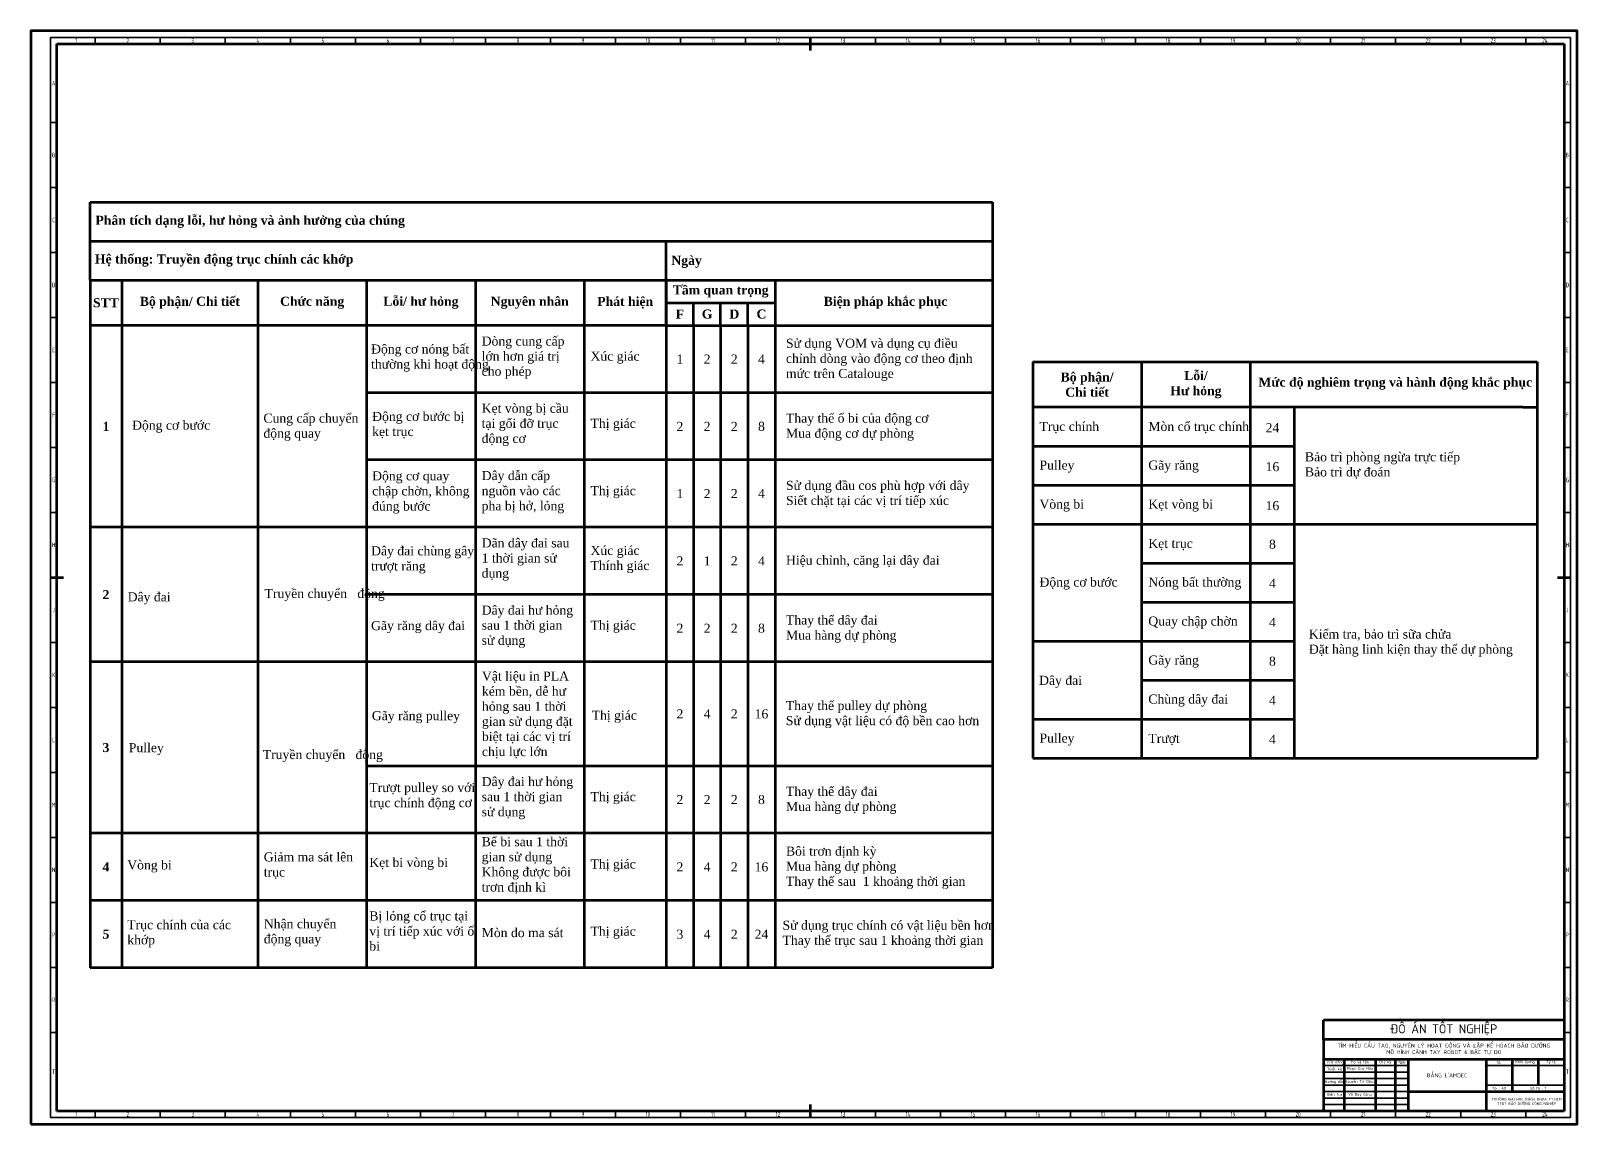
# Model space of a CAD drawing. Header units: millimetres. Extents: x -253 to 12701, y 1223 to 2077.
# Drawn here: x 11512 to 12701, y 1223 to 2064 of the extents above; entities that cross this region are included whole.
import ezdxf

# ---------------------------------------------------------------- set-up
doc = ezdxf.new("R2010")
doc.units = ezdxf.units.MM
for name, color, linetype, lineweight in [('0.7mm', 7, 'Continuous', 70), ('Chu', 241, 'Continuous', 35), ('d', 7, 'Continuous', 35), ('Net 0.35', 20, 'Continuous', 35), ('Net 0.7', 7, 'Continuous', 70)]:
    doc.layers.add(name, color=color, linetype=linetype, lineweight=lineweight)
doc.styles.add('SLDTEXTSTYLE1', font='TXT', dxfattribs={"width": 0.7})
doc.styles.get("Standard").update_dxf_attribs({"font": 'arial.ttf'})

msp = doc.modelspace()

# ---------------------------------------------------------------- linework, layer by layer
at = {"layer": '0.7mm'}
for p, q in [((11557.8, 1932.6), (12251.8, 1932.6)), ((11557.8, 1902.6), (11557.8, 1932.6)), ((12251.8, 1932.6), (12251.8, 1902.6)), ((11557.8, 1902.6), (12251.8, 1902.6)), ((11557.8, 1872.6), (11557.8, 1902.6)), ((12000.9, 1889.1), (12000.9, 1902.6)), ((12251.8, 1902.6), (12251.8, 1872.6)), ((12000.9, 1872.6), (12000.9, 1889.1)), ((11557.8, 1872.6), (11557.8, 1343.6)), ((11557.8, 1872.6), (11557.8, 1837.8)), ((11557.8, 1872.6), (12000.9, 1872.6)), ((11582.2, 1872.6), (11582.2, 1343.6)), ((11686.8, 1872.6), (11686.8, 1343.6)), ((11770.4, 1872.6), (11770.4, 1343.6)), ((11854.1, 1872.6), (11854.1, 1343.6)), ((11937.7, 1872.6), (11937.7, 1343.6)), ((12000.9, 1872.6), (12000.9, 1343.6)), ((12000.9, 1872.6), (12084.6, 1872.6)), ((12000.9, 1837.8), (12000.9, 1872.6)), ((12084.6, 1872.6), (12084.6, 1343.6)), ((12084.6, 1872.6), (12251.8, 1872.6)), ((12251.8, 1872.6), (12251.8, 1343.6)), ((12000.9, 1855.2), (12084.6, 1855.2)), ((12021.8, 1837.8), (12021.8, 1855.2)), ((12042.7, 1837.8), (12042.7, 1855.2)), ((12063.7, 1837.8), (12063.7, 1855.2)), ((12000.9, 1837.8), (11557.8, 1837.8)), ((12000.9, 1837.8), (12251.8, 1837.8)), ((12021.8, 1837.8), (12021.8, 1343.6)), ((12042.7, 1837.8), (12042.7, 1343.6)), ((12063.7, 1837.8), (12063.7, 1343.6)), ((12282.7, 1809.7), (12282.7, 1504.8)), ((12282.7, 1809.7), (12670.7, 1809.7)), ((12366.4, 1809.7), (12366.4, 1504.8)), ((12450, 1809.7), (12450, 1504.8)), ((12670.7, 1809.7), (12670.7, 1504.8)), ((12251.8, 1786), (11770.4, 1786)), ((12659.5, 1774.8), (12282.7, 1774.8)), ((12282.7, 1774.8), (12282.7, 1744.8)), ((12483.7, 1774.8), (12483.7, 1504.8)), ((12659.5, 1774.8), (12670.7, 1774.8)), ((12282.7, 1744.8), (12483.7, 1744.8)), ((12251.8, 1734.3), (11770.4, 1734.3)), ((12282.7, 1714.8), (12483.7, 1714.8)), ((12251.8, 1682.5), (11557.8, 1682.5)), ((12282.7, 1684.8), (12670.7, 1684.8)), ((12366.4, 1654.8), (12483.7, 1654.8)), ((12251.8, 1630.7), (11770.4, 1630.7)), ((12366.4, 1624.8), (12483.7, 1624.8)), ((12282.7, 1594.8), (12483.7, 1594.8)), ((12251.8, 1579), (11557.8, 1579)), ((12366.4, 1564.8), (12483.7, 1564.8)), ((12282.7, 1534.8), (12483.7, 1534.8)), ((12251.8, 1498.8), (11770.4, 1498.8)), ((12282.7, 1504.8), (12670.7, 1504.8)), ((12251.8, 1447.1), (11557.8, 1447.1)), ((12251.8, 1395.3), (11557.8, 1395.3)), ((12251.8, 1343.6), (11557.8, 1343.6))]:
    msp.add_line(p, q, dxfattribs=at)
at = {"layer": 'd'}
msp.add_line((12691.3, 1233.4), (12691.3, 1345.4), dxfattribs=at)
at = {"layer": 'Net 0.35', "linetype": 'Continuous', "lineweight": 35}
for p, q in [((11527.3, 1228.4), (11527.3, 2059.4)), ((11527.3, 2059.4), (12696.3, 2059.4)), ((11561.8, 2059.4), (11561.8, 2054.4)), ((11611.8, 2059.4), (11611.8, 2054.4)), ((11661.8, 2059.4), (11661.8, 2054.4)), ((11711.8, 2059.4), (11711.8, 2054.4)), ((11761.8, 2059.4), (11761.8, 2054.4)), ((11811.8, 2059.4), (11811.8, 2054.4)), ((11861.8, 2059.4), (11861.8, 2054.4)), ((11911.8, 2059.4), (11911.8, 2054.4)), ((11961.8, 2059.4), (11961.8, 2054.4)), ((12011.8, 2059.4), (12011.8, 2054.4)), ((12061.8, 2059.4), (12061.8, 2054.4)), ((12161.8, 2059.4), (12161.8, 2054.4)), ((12211.8, 2059.4), (12211.8, 2054.4)), ((12261.8, 2059.4), (12261.8, 2054.4)), ((12311.8, 2059.4), (12311.8, 2054.4)), ((12361.8, 2059.4), (12361.8, 2054.4)), ((12411.8, 2059.4), (12411.8, 2054.4)), ((12461.8, 2059.4), (12461.8, 2054.4)), ((12511.8, 2059.4), (12511.8, 2054.4)), ((12561.8, 2059.4), (12561.8, 2054.4)), ((12611.8, 2059.4), (12611.8, 2054.4)), ((12661.8, 2059.4), (12661.8, 2054.4)), ((12696.3, 2059.4), (12696.3, 1228.4)), ((11532.3, 1993.9), (11527.3, 1993.9)), ((12696.3, 1993.9), (12691.3, 1993.9)), ((11532.3, 1943.9), (11527.3, 1943.9)), ((12696.3, 1943.9), (12691.3, 1943.9)), ((11532.3, 1893.9), (11527.3, 1893.9)), ((12696.3, 1893.9), (12691.3, 1893.9)), ((11532.3, 1843.9), (11527.3, 1843.9)), ((12696.3, 1843.9), (12691.3, 1843.9)), ((11532.3, 1793.9), (11527.3, 1793.9)), ((12696.3, 1793.9), (12691.3, 1793.9)), ((11532.3, 1743.9), (11527.3, 1743.9)), ((12696.3, 1743.9), (12691.3, 1743.9)), ((11532.3, 1693.9), (11527.3, 1693.9)), ((12696.3, 1693.9), (12691.3, 1693.9)), ((11532.3, 1593.9), (11527.3, 1593.9)), ((12696.3, 1593.9), (12691.3, 1593.9)), ((11532.3, 1543.9), (11527.3, 1543.9)), ((12696.3, 1543.9), (12691.3, 1543.9)), ((11532.3, 1493.9), (11527.3, 1493.9)), ((12696.3, 1493.9), (12691.3, 1493.9)), ((11532.3, 1443.9), (11527.3, 1443.9)), ((12696.3, 1443.9), (12691.3, 1443.9)), ((11532.3, 1393.9), (11527.3, 1393.9)), ((12696.3, 1393.9), (12691.3, 1393.9)), ((11532.3, 1343.9), (11527.3, 1343.9)), ((12696.3, 1343.9), (12691.3, 1343.9)), ((11532.3, 1293.9), (11527.3, 1293.9)), ((12696.3, 1293.9), (12691.3, 1293.9)), ((12696.3, 1228.4), (11527.3, 1228.4)), ((11561.8, 1233.4), (11561.8, 1228.4)), ((11611.8, 1233.4), (11611.8, 1228.4)), ((11661.8, 1233.4), (11661.8, 1228.4)), ((11711.8, 1233.4), (11711.8, 1228.4)), ((11761.8, 1233.4), (11761.8, 1228.4)), ((11811.8, 1233.4), (11811.8, 1228.4)), ((11861.8, 1233.4), (11861.8, 1228.4)), ((11911.8, 1233.4), (11911.8, 1228.4)), ((11961.8, 1233.4), (11961.8, 1228.4)), ((12011.8, 1233.4), (12011.8, 1228.4)), ((12061.8, 1233.4), (12061.8, 1228.4)), ((12161.8, 1233.4), (12161.8, 1228.4)), ((12211.8, 1233.4), (12211.8, 1228.4)), ((12261.8, 1233.4), (12261.8, 1228.4)), ((12311.8, 1233.4), (12311.8, 1228.4)), ((12361.8, 1233.4), (12361.8, 1228.4)), ((12411.8, 1233.4), (12411.8, 1228.4)), ((12461.8, 1233.4), (12461.8, 1228.4)), ((12511.8, 1233.4), (12511.8, 1228.4)), ((12561.8, 1233.4), (12561.8, 1228.4)), ((12611.8, 1233.4), (12611.8, 1228.4)), ((12661.8, 1233.4), (12661.8, 1228.4))]:
    msp.add_line(p, q, dxfattribs=at)
at = {"layer": 'Net 0.35'}
for p, q in [((12506.3, 1268.4), (12571.3, 1268.4)), ((12506.3, 1263.4), (12571.3, 1263.4)), ((12631.3, 1268.4), (12691.3, 1268.4)), ((12506.3, 1258.4), (12571.3, 1258.4)), ((12506.3, 1253.4), (12571.3, 1253.4)), ((12631.3, 1253.4), (12691.3, 1253.4)), ((12571.3, 1248.4), (12506.3, 1248.4)), ((12506.3, 1243.4), (12571.3, 1243.4)), ((12506.3, 1238.4), (12571.3, 1238.4))]:
    msp.add_line(p, q, dxfattribs=at)
at = {"layer": 'Net 0.7', "linetype": 'Continuous', "lineweight": 70}
for p, q in [((12111.8, 2049.4), (12111.8, 2059.4)), ((11532.3, 1233.4), (11532.3, 2054.4)), ((11532.3, 2054.4), (12691.3, 2054.4)), ((12691.3, 2054.4), (12691.3, 1233.4)), ((11527.3, 1643.9), (11537.3, 1643.9)), ((12686.3, 1643.9), (12696.3, 1643.9)), ((12111.8, 1228.4), (12111.8, 1238.4)), ((12691.3, 1233.4), (11532.3, 1233.4))]:
    msp.add_line(p, q, dxfattribs=at)
at = {"layer": 'Net 0.7'}
for p, q in [((12506.3, 1288.4), (12506.3, 1303.4)), ((12691.3, 1303.4), (12506.3, 1303.4)), ((12506.3, 1288.4), (12506.3, 1233.4)), ((12691.3, 1288.4), (12506.3, 1288.4)), ((12506.3, 1273.4), (12691.3, 1273.4)), ((12522.3, 1273.4), (12522.3, 1233.4)), ((12546.3, 1273.4), (12546.3, 1233.4)), ((12561.3, 1273.4), (12561.3, 1233.4)), ((12571.3, 1273.4), (12571.3, 1233.4)), ((12631.3, 1273.4), (12631.3, 1233.4)), ((12651.3, 1273.4), (12651.3, 1248.4)), ((12671.3, 1273.4), (12671.3, 1253.4)), ((12571.3, 1248.4), (12691.3, 1248.4))]:
    msp.add_line(p, q, dxfattribs=at)
msp.add_lwpolyline([(11512.3, 1223.4), (12701.3, 1223.4), (12701.3, 2064.4), (11512.3, 2064.4)], close=True, dxfattribs=at)

# ---------------------------------------------------------------- texts
at = {"layer": '0.7mm', "attachment_point": 5}
for s, width, gutter_width, insert, char_height in [('\\pxql;{\\fTimes New Roman|b1|i0|c0|p18;Phân tích dạng lỗi, hư hỏng và ảnh hưởng của chúng}', 273.609, 11.6, (11698.7, 1917.5), 7), ('\\pxql;{\\fTimes New Roman|b1|i0|c0|p18;Hệ thống: Truyền động trục chính các khớp}', 208.9, 11.6, (11665.9, 1887.7), 7), ('\\pxql;{\\fTimes New Roman|b1|i0|c0|p18;Ngày}', 208.9, 11.6, (12109.2, 1886.7), 7), ('{\\fTimes New Roman|b1|i0|c0|p18;Tầm quan trọng}', 87.821, 13.9, (12042.7, 1863.9), 6.97), ('{\\fTimes New Roman|b1|i0|c0|p18;STT}', 87.821, 13.9, (11570, 1855.2), 6.97), ('{\\fTimes New Roman|b1|i0|c0|p18;Bộ phận/ Chi tiết}', 87.821, 13.9, (11634.5, 1855.2), 6.97), ('{\\fTimes New Roman|b1|i0|c0|p18;Chức năng}', 87.821, 13.9, (11728.6, 1855.2), 6.97), ('{\\fTimes New Roman|b1|i0|c0|p18;Lỗi/ hư hỏng}', 87.821, 13.9, (11812.2, 1855.2), 6.97), ('{\\fTimes New Roman|b1|i0|c0|p18;Nguyên nhân}', 87.821, 13.9, (11895.9, 1855.2), 6.97), ('{\\fTimes New Roman|b1|i0|c0|p18;Phát hiện}', 87.821, 13.9, (11969.3, 1855.2), 6.97), ('{\\fTimes New Roman|b1|i0|c0|p18; Biện pháp khắc phục}', 113.709, 13.9, (12168.2, 1855.2), 6.97), ('{\\fTimes New Roman|b1|i0|c0|p18;F}', 87.821, 13.9, (12011.4, 1846.5), 6.97), ('{\\fTimes New Roman|b1|i0|c0|p18;G}', 87.821, 13.9, (12032.3, 1846.5), 6.97), ('{\\fTimes New Roman|b1|i0|c0|p18;D}', 87.821, 13.9, (12053.2, 1846.5), 6.97), ('{\\fTimes New Roman|b1|i0|c0|p18;C}', 87.821, 13.9, (12074.1, 1846.5), 6.97), ('\\pxql;{\\fTimes New Roman|b0|i0|c0|p18;Động cơ nóng bất\\Pthường khi hoạt động}', 87.821, 13.9, (11817.8, 1812.7), 6.97), ('\\pxql;{\\fTimes New Roman|b0|i0|c0|p18;Dòng cung cấp  lớn hơn giá trị cho phép}', 72.527, 13.9, (11895.2, 1813), 6.97), ('\\pxql;{\\fTimes New Roman|b0|i0|c0|p18;Sử dụng VOM và dụng cụ điều chỉnh dòng vào động cơ theo định mức trên Catalouge}', 154.931, 13.9, (12170.4, 1811.3), 6.9696), ('\\pxql;{\\fTimes New Roman|b0|i0|c0|p18;Xúc giác}', 72.527, 13.9, (11978.9, 1813), 6.97), ('\\pxqc;{\\fTimes New Roman|b0|i0|c0|p18;1}', 72.527, 13.9, (12011.4, 1811.9), 6.97), ('\\pxqc;{\\fTimes New Roman|b0|i0|c0|p18;2}', 72.527, 13.9, (12032.3, 1811.9), 6.97), ('\\pxqc;{\\fTimes New Roman|b0|i0|c0|p18;2}', 72.527, 13.9, (12053.2, 1811.9), 6.97), ('\\pxqc;{\\fTimes New Roman|b0|i0|c0|p18;4}', 88.536, 13.9, (12074.1, 1811.9), 6.97), ('{\\fTimes New Roman|b1|i0|c0|p18;Bộ phận/\\PChi tiết}', 87.821, 13.9, (12324.5, 1792.2), 6.97), ('{\\fTimes New Roman|b1|i0|c0|p18;Lỗi/\\PHư hỏng}', 87.821, 13.9, (12408.2, 1792.2), 6.97), ('{\\fTimes New Roman|b1|i0|c0|p18;Mức độ nghiêm trọng và hành động khắc phục}', 206.309, 13.9, (12561.5, 1793), 6.97), ('\\pxql;{\\fTimes New Roman|b0|i0|c0|p18;Động cơ bước bị kẹt trục}', 78.764, 13.9, (11814.1, 1761.1), 6.97), ('\\pxql;{\\fTimes New Roman|b0|i0|c0|p18;Kẹt vòng bị cầu tại gối đỡ trục động cơ}', 72.527, 13.9, (11895.2, 1761.3), 6.97), ('{\\fTimes New Roman|b1|i0|c0|p18;1}', 87.821, 13.9, (11570, 1760.1), 6.97), ('\\pxql;{\\fTimes New Roman|b0|i0|c0|p18;Động cơ bước}', 87.821, 13.9, (11634, 1759.9), 6.97), ('\\pxql;{\\fTimes New Roman|b0|i0|c0|p18;Cung cấp chuyển\\Pđộng quay}', 87.821, 13.9, (11735, 1759.5), 6.97), ('\\pxql;{\\fTimes New Roman|b0|i0|c0|p18;Thị giác}', 72.527, 13.9, (11978.9, 1761.3), 6.97), ('\\pxqc;{\\fTimes New Roman|b0|i0|c0|p18;2}', 72.527, 13.9, (12011.4, 1760.1), 6.97), ('\\pxqc;{\\fTimes New Roman|b0|i0|c0|p18;2}', 72.527, 13.9, (12032.3, 1760.1), 6.97), ('\\pxqc;{\\fTimes New Roman|b0|i0|c0|p18;2}', 72.527, 13.9, (12053.2, 1760.1), 6.97), ('\\pxqc;{\\fTimes New Roman|b0|i0|c0|p18;8}', 88.536, 13.9, (12074.1, 1760.1), 6.97), ('\\pxql;{\\fTimes New Roman|b0|i0|c0|p18;Thay thế ổ bi của động cơ\\PMua động cơ dự phòng}', 154.931, 13.9, (12170.4, 1759.5), 6.97), ('\\pxql;{\\fTimes New Roman|b0|i0|c0|p18;Trục chính}', 87.821, 13.9, (12331.8, 1759.2), 6.97), ('\\pxql;{\\fTimes New Roman|b0|i0|c0|p18;Mòn cổ trục chính}', 87.821, 13.9, (12415.5, 1759.2), 6.97), ('\\pxql;{\\fTimes New Roman|b0|i0|c0|p18;24}', 87.821, 13.9, (12505.7, 1759.1), 6.97), ('\\pxql;{\\fTimes New Roman|b0|i0|c0|p18;Bảo trì phòng ngừa trực tiếp\\PBảo trì dự đoán}', 154.931, 13.9, (12569.5, 1730), 6.97), ('\\pxql;{\\fTimes New Roman|b0|i0|c0|p18;Động cơ quay chập chờn, không đúng bước}', 78.764, 13.9, (11814.1, 1709.3), 6.97), ('\\pxql;{\\fTimes New Roman|b0|i0|c0|p18;Dây dẫn cấp nguồn vào các pha bị hở, lỏng}', 72.527, 13.9, (11895.2, 1709.5), 6.97), ('\\pxql;{\\fTimes New Roman|b0|i0|c0|p18;Pulley}', 87.821, 13.9, (12331.8, 1729.2), 6.97), ('\\pxql;{\\fTimes New Roman|b0|i0|c0|p18;Gãy răng}', 87.821, 13.9, (12415.5, 1729.2), 6.97), ('\\pxql;{\\fTimes New Roman|b0|i0|c0|p18;16}', 87.821, 13.9, (12505.7, 1729.1), 6.97), ('\\pxql;{\\fTimes New Roman|b0|i0|c0|p18;Thị giác}', 72.527, 13.9, (11978.9, 1709.5), 6.97), ('\\pxql;{\\fTimes New Roman|b0|i0|c0|p18;Sử dụng đầu cos phù hợp với dây\\PSiết chặt tại các vị trí tiếp xúc}', 154.931, 13.9, (12170.4, 1707.8), 6.97), ('\\pxqc;{\\fTimes New Roman|b0|i0|c0|p18;1}', 72.527, 13.9, (12011.4, 1708.4), 6.97), ('\\pxqc;{\\fTimes New Roman|b0|i0|c0|p18;2}', 72.527, 13.9, (12032.3, 1708.4), 6.97), ('\\pxqc;{\\fTimes New Roman|b0|i0|c0|p18;2}', 72.527, 13.9, (12053.2, 1708.4), 6.97), ('\\pxqc;{\\fTimes New Roman|b0|i0|c0|p18;4}', 88.536, 13.9, (12074.1, 1708.4), 6.97), ('\\pxql;{\\fTimes New Roman|b0|i0|c0|p18;Vòng bi}', 87.821, 13.9, (12331.8, 1699.2), 6.97), ('\\pxql;{\\fTimes New Roman|b0|i0|c0|p18;Kẹt vòng bi}', 87.821, 13.9, (12415.5, 1699.2), 6.97), ('\\pxql;{\\fTimes New Roman|b0|i0|c0|p18;16}', 87.821, 13.9, (12505.7, 1699.1), 6.97), ('\\pxql;{\\fTimes New Roman|b0|i0|c0|p18;Dây đai chùng gây trượt răng}', 87.821, 13.9, (11817.8, 1657.4), 6.97), ('\\pxql;{\\fTimes New Roman|b0|i0|c0|p18;Dãn dây đai sau 1 thời gian sử dụng}', 72.527, 13.9, (11895.2, 1657.7), 6.97), ('\\pxql;{\\fTimes New Roman|b0|i0|c0|p18;Xúc giác\\PThính giác}', 72.527, 13.9, (11978.9, 1657.7), 6.97), ('\\pxql;{\\fTimes New Roman|b0|i0|c0|p18;Kẹt trục}', 87.821, 13.9, (12415.5, 1669.2), 6.97), ('\\pxql;{\\fTimes New Roman|b0|i0|c0|p18;8}', 87.821, 13.9, (12508.3, 1669.4), 6.97), ('\\pxqc;{\\fTimes New Roman|b0|i0|c0|p18;2}', 72.527, 13.9, (12011.4, 1656.6), 6.97), ('\\pxqc;{\\fTimes New Roman|b0|i0|c0|p18;1}', 72.527, 13.9, (12032.3, 1656.6), 6.97), ('\\pxqc;{\\fTimes New Roman|b0|i0|c0|p18;2}', 72.527, 13.9, (12053.2, 1656.6), 6.97), ('\\pxqc;{\\fTimes New Roman|b0|i0|c0|p18;4}', 88.536, 13.9, (12074.1, 1656.6), 6.97), ('\\pxql;{\\fTimes New Roman|b0|i0|c0|p18;Hiệu chỉnh, căng lại dây đai}', 154.931, 13.9, (12170.4, 1656), 6.97), ('\\pxql;{\\fTimes New Roman|b0|i0|c0|p18;Động cơ bước}', 87.821, 13.9, (12331.8, 1639.2), 6.97), ('\\pxql;{\\fTimes New Roman|b0|i0|c0|p18;Nóng bất thường}', 87.821, 13.9, (12415.5, 1639.2), 6.97), ('\\pxql;{\\fTimes New Roman|b0|i0|c0|p18;4}', 87.821, 13.9, (12508.3, 1639.4), 6.97), ('{\\fTimes New Roman|b1|i0|c0|p18;2}', 87.821, 13.9, (11570, 1630.7), 6.97), ('\\pxql;{\\fTimes New Roman|b0|i0|c0|p18;Dây đai}', 87.821, 13.9, (11630.6, 1627.8), 6.97), ('\\pxql;{\\fTimes New Roman|b0|i0|c0|p18;Truyền chuyển   động}', 87.821, 13.9, (11735.9, 1630.4), 6.97), ('\\pxql;{\\fTimes New Roman|b0|i0|c0|p18;Dây đai hư hỏng sau 1 thời gian sử dụng}', 72.527, 13.9, (11895.2, 1606), 6.97), ('\\pxql;{\\fTimes New Roman|b0|i0|c0|p18;Gãy răng dây đai}', 87.821, 13.9, (11817.8, 1605.7), 6.97), ('\\pxql;{\\fTimes New Roman|b0|i0|c0|p18;Thị giác}', 72.527, 13.9, (11978.9, 1606), 6.97), ('\\pxqc;{\\fTimes New Roman|b0|i0|c0|p18;2}', 72.527, 13.9, (12011.4, 1604.8), 6.97), ('\\pxqc;{\\fTimes New Roman|b0|i0|c0|p18;2}', 72.527, 13.9, (12032.3, 1604.8), 6.97), ('\\pxqc;{\\fTimes New Roman|b0|i0|c0|p18;2}', 72.527, 13.9, (12053.2, 1604.8), 6.97), ('\\pxqc;{\\fTimes New Roman|b0|i0|c0|p18;8}', 88.536, 13.9, (12074.1, 1604.8), 6.97), ('\\pxql;{\\fTimes New Roman|b0|i0|c0|p18;Thay thế dây đai\\PMua hàng dự phòng }', 154.931, 13.9, (12170.4, 1604.2), 6.97), ('\\pxql;{\\fTimes New Roman|b0|i0|c0|p18;Quay chập chờn}', 87.821, 13.9, (12415.5, 1609.2), 6.97), ('\\pxql;{\\fTimes New Roman|b0|i0|c0|p18;4}', 87.821, 13.9, (12508.3, 1609.4), 6.97), ('\\pxql;{\\fTimes New Roman|b0|i0|c0|p18;Kiểm tra, bảo trì sữa chửa\\PĐặt hàng linh kiện thay thế dự phòng}', 154.931, 13.9, (12572.5, 1593.4), 6.97), ('\\pxql;{\\fTimes New Roman|b0|i0|c0|p18;Gãy răng}', 87.821, 13.9, (12415.5, 1579.2), 6.97), ('\\pxql;{\\fTimes New Roman|b0|i0|c0|p18;8}', 87.821, 13.9, (12508.3, 1579.4), 6.97), ('\\pxql;{\\fTimes New Roman|b0|i0|c0|p18;Vật liệu in PLA kém bền, dễ hư hỏng sau 1 thời gian sử dụng đặt biệt tại các vị trí chịu lực lớn}', 72.527, 13.9, (11895.4, 1538.1), 6.9696), ('\\pxql;{\\fTimes New Roman|b0|i0|c0|p18;Dây đai}', 87.821, 13.9, (12331.5, 1563.6), 6.97), ('\\pxql;{\\fTimes New Roman|b0|i0|c0|p18;Thay thế pulley dự phòng\\PSử dụng vật liệu có độ bền cao hơn}', 154.931, 13.9, (12170.3, 1538.4), 6.97), ('\\pxql;{\\fTimes New Roman|b0|i0|c0|p18;Chùng dây đai}', 87.821, 13.9, (12415.5, 1549.2), 6.97), ('\\pxql;{\\fTimes New Roman|b0|i0|c0|p18;4}', 87.821, 13.9, (12508.3, 1549.4), 6.97), ('\\pxql;{\\fTimes New Roman|b0|i0|c0|p18;Gãy răng pulley}', 87.821, 13.9, (11818.4, 1536.4), 6.97), ('\\pxql;{\\fTimes New Roman|b0|i0|c0|p18;Thị giác}', 72.527, 13.9, (11979.8, 1536.7), 6.97), ('\\pxqc;{\\fTimes New Roman|b0|i0|c0|p18;2}', 72.527, 13.9, (12011.4, 1538.9), 6.97), ('\\pxqc;{\\fTimes New Roman|b0|i0|c0|p18;4}', 72.527, 13.9, (12032.3, 1538.9), 6.97), ('\\pxqc;{\\fTimes New Roman|b0|i0|c0|p18;2}', 72.527, 13.9, (12053.2, 1538.9), 6.97), ('\\pxqc;{\\fTimes New Roman|b0|i0|c0|p18;16}', 72.527, 13.9, (12074.1, 1538.9), 6.97), ('\\pxql;{\\fTimes New Roman|b0|i0|c0|p18;Pulley}', 87.821, 13.9, (12331.8, 1519.2), 6.97), ('\\pxql;{\\fTimes New Roman|b0|i0|c0|p18;Trượt}', 87.821, 13.9, (12415.5, 1519.2), 6.97), ('\\pxql;{\\fTimes New Roman|b0|i0|c0|p18;4}', 87.821, 13.9, (12508.3, 1519.4), 6.97), ('{\\fTimes New Roman|b1|i0|c0|p18;3}', 87.821, 13.9, (11570, 1513), 6.97), ('\\pxql;{\\fTimes New Roman|b0|i0|c0|p18;Pulley}', 87.821, 13.9, (11631.5, 1511.8), 6.97), ('\\pxql;{\\fTimes New Roman|b0|i0|c0|p18;Truyền chuyển   động}', 87.821, 13.9, (11734.5, 1506.5), 6.97), ('\\pxql;{\\fTimes New Roman|b0|i0|c0|p18;Dây đai hư hỏng sau 1 thời gian sử dụng}', 72.527, 13.9, (11895.2, 1474.1), 6.97), ('\\pxql;{\\fTimes New Roman|b0|i0|c0|p18;Trượt pulley so với trục chính động cơ}', 83.733, 13.9, (11814.4, 1475.3), 6.97), ('\\pxql;{\\fTimes New Roman|b0|i0|c0|p18;Thị giác}', 72.527, 13.9, (11978.9, 1474.1), 6.97), ('\\pxqc;{\\fTimes New Roman|b0|i0|c0|p18;2}', 72.527, 13.9, (12011.4, 1473), 6.97), ('\\pxqc;{\\fTimes New Roman|b0|i0|c0|p18;2}', 72.527, 13.9, (12032.3, 1473), 6.97), ('\\pxqc;{\\fTimes New Roman|b0|i0|c0|p18;2}', 72.527, 13.9, (12053.2, 1473), 6.97), ('\\pxqc;{\\fTimes New Roman|b0|i0|c0|p18;8}', 88.536, 13.9, (12074.1, 1473), 6.97), ('\\pxql;{\\fTimes New Roman|b0|i0|c0|p18;Thay thế dây đai\\PMua hàng dự phòng }', 154.931, 13.9, (12170.4, 1472.4), 6.97), ('\\pxql;{\\fTimes New Roman|b0|i0|c0|p18;Bể bi sau 1 thời gian sử dụng\\PKhông được bôi trơn định kì}', 72.527, 13.9, (11895.2, 1422.3), 6.97), ('\\pxql;{\\fTimes New Roman|b0|i0|c0|p18;Giảm ma sát lên \\Ptrục}', 74.631, 13.9, (11728.7, 1422.2), 6.97), ('\\pxql;{\\fTimes New Roman|b0|i0|c0|p18;Kẹt bi vòng bi}', 83.733, 13.9, (11814.4, 1423.5), 6.97), ('\\pxql;{\\fTimes New Roman|b0|i0|c0|p18;Thị giác}', 72.527, 13.9, (11978.9, 1422.3), 6.97), ('\\pxql;{\\fTimes New Roman|b0|i0|c0|p18;Bôi trơn định kỳ\\PMua hàng dự phòng\\PThay thế sau  1 khoảng thời gian}', 154.931, 13.9, (12170.4, 1420.6), 6.97), ('{\\fTimes New Roman|b1|i0|c0|p18;4}', 87.821, 13.9, (11570, 1421.2), 6.97), ('\\pxql;{\\fTimes New Roman|b0|i0|c0|p18;Vòng bi}', 87.821, 13.9, (11630.3, 1421.6), 6.97), ('\\pxqc;{\\fTimes New Roman|b0|i0|c0|p18;2}', 72.527, 13.9, (12011.4, 1421.2), 6.97), ('\\pxqc;{\\fTimes New Roman|b0|i0|c0|p18;4}', 72.527, 13.9, (12032.3, 1421.2), 6.97), ('\\pxqc;{\\fTimes New Roman|b0|i0|c0|p18;2}', 72.527, 13.9, (12053.2, 1421.2), 6.97), ('\\pxqc;{\\fTimes New Roman|b0|i0|c0|p18;16}', 88.536, 13.9, (12074.1, 1421.2), 6.97), ('\\pxql;{\\fTimes New Roman|b0|i0|c0|p18;Trục chính của các khớp}', 87.821, 13.9, (11630.3, 1369.8), 6.97), ('\\pxql;{\\fTimes New Roman|b0|i0|c0|p18;Nhận chuyển động quay}', 74.631, 13.9, (11728.7, 1370.5), 6.97), ('\\pxql;{\\fTimes New Roman|b0|i0|c0|p18;Bị lỏng cổ trục tại vị trí tiếp xúc với ổ bi}', 83.733, 13.9, (11814.4, 1371.8), 6.97), ('\\pxql;{\\fTimes New Roman|b0|i0|c0|p18;Sử dụng trục chính có vật liệu bền hơn\\PThay thế trục sau 1 khoảng thời gian}', 181.761, 13.9, (12181.2, 1369.4), 6.97), ('{\\fTimes New Roman|b1|i0|c0|p18;5}', 87.821, 13.9, (11570, 1369.4), 6.97), ('\\pxql;{\\fTimes New Roman|b0|i0|c0|p18;Mòn do ma sát}', 72.527, 13.9, (11895.2, 1370.6), 6.97), ('\\pxql;{\\fTimes New Roman|b0|i0|c0|p18;Thị giác}', 72.527, 13.9, (11978.9, 1370.6), 6.97), ('\\pxqc;{\\fTimes New Roman|b0|i0|c0|p18;3}', 72.527, 13.9, (12011.4, 1369.4), 6.97), ('\\pxqc;{\\fTimes New Roman|b0|i0|c0|p18;4}', 72.527, 13.9, (12032.3, 1369.4), 6.97), ('\\pxqc;{\\fTimes New Roman|b0|i0|c0|p18;2}', 72.527, 13.9, (12053.2, 1369.4), 6.97), ('\\pxqc;{\\fTimes New Roman|b0|i0|c0|p18;24}', 88.536, 13.9, (12074.1, 1369.4), 6.97)]:
    msp.add_mtext_dynamic_manual_height_columns(s, width=width, gutter_width=gutter_width, heights=[0], dxfattribs=dict(at, insert=insert, char_height=char_height))
at = {"layer": 'Chu', "char_height": 3.5, "attachment_point": 5, "style": 'SLDTEXTSTYLE1'}
for s, insert in [('{\\fTCVN 7284|b0|i0|c0|p34;1}', (11547.1, 2056.9)), ('{\\fTCVN 7284|b0|i0|c0|p34;2}', (11586.8, 2056.9)), ('{\\fTCVN 7284|b0|i0|c0|p34;3}', (11636.8, 2056.9)), ('{\\fTCVN 7284|b0|i0|c0|p34;4}', (11686.8, 2056.9)), ('{\\fTCVN 7284|b0|i0|c0|p34;5}', (11736.8, 2056.9)), ('{\\fTCVN 7284|b0|i0|c0|p34;6}', (11786.8, 2056.9)), ('{\\fTCVN 7284|b0|i0|c0|p34;7}', (11836.8, 2056.9)), ('{\\fTCVN 7284|b0|i0|c0|p34;8}', (11886.8, 2056.9)), ('{\\fTCVN 7284|b0|i0|c0|p34;9}', (11936.8, 2056.9)), ('{\\fTCVN 7284|b0|i0|c0|p34;10}', (11986.8, 2056.9)), ('{\\fTCVN 7284|b0|i0|c0|p34;11}', (12036.8, 2056.9)), ('{\\fTCVN 7284|b0|i0|c0|p34;12}', (12086.8, 2056.9)), ('{\\fTCVN 7284|b0|i0|c0|p34;13}', (12136.8, 2056.9)), ('{\\fTCVN 7284|b0|i0|c0|p34;14}', (12186.8, 2056.9)), ('{\\fTCVN 7284|b0|i0|c0|p34;15}', (12236.8, 2056.9)), ('{\\fTCVN 7284|b0|i0|c0|p34;16}', (12286.8, 2056.9)), ('{\\fTCVN 7284|b0|i0|c0|p34;17}', (12336.8, 2056.9)), ('{\\fTCVN 7284|b0|i0|c0|p34;18}', (12386.8, 2056.9)), ('{\\fTCVN 7284|b0|i0|c0|p34;19}', (12436.8, 2056.9)), ('{\\fTCVN 7284|b0|i0|c0|p34;20}', (12486.8, 2056.9)), ('{\\fTCVN 7284|b0|i0|c0|p34;21}', (12536.8, 2056.9)), ('{\\fTCVN 7284|b0|i0|c0|p34;22}', (12586.8, 2056.9)), ('{\\fTCVN 7284|b0|i0|c0|p34;23}', (12636.8, 2056.9)), ('{\\fTCVN 7284|b0|i0|c0|p34;24}', (12676.6, 2056.9)), ('{\\fTCVN 7284|b0|i0|c0|p34;A}', (11529.8, 2024.1)), ('{\\fTCVN 7284|b0|i0|c0|p34;A}', (12693.8, 2024.1)), ('{\\fTCVN 7284|b0|i0|c0|p34;B}', (11529.8, 1968.9)), ('{\\fTCVN 7284|b0|i0|c0|p34;B}', (12693.8, 1968.9)), ('{\\fTCVN 7284|b0|i0|c0|p34;C}', (11529.8, 1918.9)), ('{\\fTCVN 7284|b0|i0|c0|p34;C}', (12693.8, 1918.9)), ('{\\fTCVN 7284|b0|i0|c0|p34;D}', (11529.8, 1868.9)), ('{\\fTCVN 7284|b0|i0|c0|p34;D}', (12693.8, 1868.9)), ('{\\fTCVN 7284|b0|i0|c0|p34;E}', (11529.8, 1818.9)), ('{\\fTCVN 7284|b0|i0|c0|p34;E}', (12693.8, 1818.9)), ('{\\fTCVN 7284|b0|i0|c0|p34;F}', (11529.8, 1768.9)), ('{\\fTCVN 7284|b0|i0|c0|p34;F}', (12693.8, 1768.9)), ('{\\fTCVN 7284|b0|i0|c0|p34;G}', (11529.8, 1718.9)), ('{\\fTCVN 7284|b0|i0|c0|p34;G}', (12693.8, 1718.9)), ('{\\fTCVN 7284|b0|i0|c0|p34;H}', (11529.8, 1668.9)), ('{\\fTCVN 7284|b0|i0|c0|p34;H}', (12693.8, 1668.9)), ('{\\fTCVN 7284|b0|i0|c0|p34;J}', (11529.8, 1618.9)), ('{\\fTCVN 7284|b0|i0|c0|p34;J}', (12693.8, 1618.9)), ('{\\fTCVN 7284|b0|i0|c0|p34;K}', (11529.8, 1568.9)), ('{\\fTCVN 7284|b0|i0|c0|p34;K}', (12693.8, 1568.9)), ('{\\fTCVN 7284|b0|i0|c0|p34;L}', (11529.8, 1518.9)), ('{\\fTCVN 7284|b0|i0|c0|p34;L}', (12693.8, 1518.9)), ('{\\fTCVN 7284|b0|i0|c0|p34;M}', (11529.8, 1468.9)), ('{\\fTCVN 7284|b0|i0|c0|p34;M}', (12693.8, 1468.9)), ('{\\fTCVN 7284|b0|i0|c0|p34;N}', (11529.8, 1418.9)), ('{\\fTCVN 7284|b0|i0|c0|p34;N}', (12693.8, 1418.9)), ('{\\fTCVN 7284|b0|i0|c0|p34;P}', (11529.8, 1368.9)), ('{\\fTCVN 7284|b0|i0|c0|p34;P}', (12693.8, 1368.9)), ('{\\fTCVN 7284|b0|i0|c0|p34;R}', (11529.8, 1318.9)), ('{\\fTCVN 7284|b0|i0|c0|p34;R}', (12693.8, 1318.9)), ('{\\fTCVN 7284|b0|i0|c0|p34;T}', (11529.8, 1263.6)), ('{\\fTCVN 7284|b0|i0|c0|p34;T}', (12693.8, 1263.6)), ('{\\fTCVN 7284|b0|i0|c0|p34;1}', (11547.1, 1230.9)), ('{\\fTCVN 7284|b0|i0|c0|p34;2}', (11586.8, 1230.9)), ('{\\fTCVN 7284|b0|i0|c0|p34;3}', (11636.8, 1230.9)), ('{\\fTCVN 7284|b0|i0|c0|p34;4}', (11686.8, 1230.9)), ('{\\fTCVN 7284|b0|i0|c0|p34;5}', (11736.8, 1230.9)), ('{\\fTCVN 7284|b0|i0|c0|p34;6}', (11786.8, 1230.9)), ('{\\fTCVN 7284|b0|i0|c0|p34;7}', (11836.8, 1230.9)), ('{\\fTCVN 7284|b0|i0|c0|p34;8}', (11886.8, 1230.9)), ('{\\fTCVN 7284|b0|i0|c0|p34;9}', (11936.8, 1230.9)), ('{\\fTCVN 7284|b0|i0|c0|p34;10}', (11986.8, 1230.9)), ('{\\fTCVN 7284|b0|i0|c0|p34;11}', (12036.8, 1230.9)), ('{\\fTCVN 7284|b0|i0|c0|p34;12}', (12086.8, 1230.9)), ('{\\fTCVN 7284|b0|i0|c0|p34;13}', (12136.8, 1230.9)), ('{\\fTCVN 7284|b0|i0|c0|p34;14}', (12186.8, 1230.9)), ('{\\fTCVN 7284|b0|i0|c0|p34;15}', (12236.8, 1230.9)), ('{\\fTCVN 7284|b0|i0|c0|p34;16}', (12286.8, 1230.9)), ('{\\fTCVN 7284|b0|i0|c0|p34;17}', (12336.8, 1230.9)), ('{\\fTCVN 7284|b0|i0|c0|p34;18}', (12386.8, 1230.9)), ('{\\fTCVN 7284|b0|i0|c0|p34;19}', (12436.8, 1230.9)), ('{\\fTCVN 7284|b0|i0|c0|p34;20}', (12486.8, 1230.9)), ('{\\fTCVN 7284|b0|i0|c0|p34;21}', (12536.8, 1230.9)), ('{\\fTCVN 7284|b0|i0|c0|p34;22}', (12586.8, 1230.9)), ('{\\fTCVN 7284|b0|i0|c0|p34;23}', (12636.8, 1230.9)), ('{\\fTCVN 7284|b0|i0|c0|p34;24}', (12676.6, 1230.9))]:
    msp.add_mtext(s, dxfattribs=dict(at, insert=insert))
at = {"layer": 'Chu'}
for s, width, insert, char_height, attachment_point in [('{\\fTCVN 7284|b0|i0|c0|p34;ĐỒ ÁN TỐT NGHIỆP}', 128.173, (12598.8, 1295.9), 7, 5), ('{\\fTCVN 7284|b0|i0|c0|p34;TÌM HIỂU CẤU TẠO, NGUYÊN LÝ HOẠT ĐỘNG VÀ LẬP KẾ HOẠCH BẢO DƯỠNG\\PMÔ HÌNH CÁNH TAY ROBOT 6 BẬC TỰ DO}', 181.433, (12598.8, 1280.9), 3, 5), ('{\\fTCVN 7284|b0|i0|c0|p34;Chức năng}', 18.938, (12514.7, 1270.7), 2, 5), ('\\pxqc;{\\fTCVN 7284|b0|i0|c0|p34;Chữ ký}', 18.938, (12553.8, 1270.9), 2, 5), ('\\pxqc;{\\fTCVN 7284|b0|i0|c0|p34;Khối lượng}', 45.233, (12661.3, 1270.9), 2, 5), ('\\pxqc;{\\fTCVN 7284|b0|i0|c0|p34;Tỷ lệ}', 45.233, (12681.3, 1270.9), 2, 5), ('\\pxqc;{\\fTCVN 7284|b0|i0|c0|p34;Thiết kế}', 18.938, (12514.7, 1265.7), 2, 5), ('\\pxqc;{\\fTCVN 7284|b0|i0|c0|p34;Phạm Duy Hòa}', 45.233, (12534.3, 1265.9), 2, 5), ('\\pxqc;{\\fTCVN 7284|b0|i0|c0|p34;Họ và tên}', 45.233, (12534.3, 1270.9), 2, 5), ('\\pxqc;{\\fTCVN 7284|b0|i0|c0|p34;Ngày}', 18.938, (12566.3, 1270.9), 2, 5), ("{\\fTCVN 7284|b0|i0|c0|p34;BẢNG L'AMDEC}", 51.346, (12601.3, 1260.9), 3, 5), ('\\pxqc;{\\fTCVN 7284|b0|i0|c0|p34;SL}', 45.233, (12641.3, 1270.9), 2, 5), ('\\pxqc;{\\fTCVN 7284|b0|i0|c0|p34;Hướng dẫn}', 18.938, (12514.7, 1255.7), 2, 5), ('\\pxqc;{\\fTCVN 7284|b0|i0|c0|p34;Nguyễn Trí Dũng}', 45.233, (12534.3, 1255.9), 2, 5), ('\\pxqc;{\\fTCVN 7284|b0|i0|c0|p34;Tờ : A0}', 45.233, (12641.3, 1250.9), 2, 5), ('\\pxqc;{\\fTCVN 7284|b0|i0|c0|p34;Số tờ : 1}', 45.233, (12671.3, 1250.9), 2, 5), ('\\pxqc;{\\fTCVN 7284|b0|i0|c0|p34;Kiểm tra}', 18.938, (12505.3, 1246.2), 2, 4), ('\\pxqc;{\\fTCVN 7284|b0|i0|c0|p34;Võ Duy Công}', 45.233, (12534.3, 1245.9), 2, 5), ('{\\fTCVN 7284|b0|i0|c0|p34;TRƯỜNG ĐẠI HỌC BÁCH KHOA TP.HCM\\PTTĐT BẢO DƯỠNG CÔNG NGHIỆP}', 73.353, (12662.5, 1240.6), 2, 5)]:
    msp.add_mtext_dynamic_manual_height_columns(s, width=width, gutter_width=156.6, heights=[0], dxfattribs=dict(at, insert=insert, char_height=char_height, attachment_point=attachment_point))

doc.saveas('drawing.dxf')
